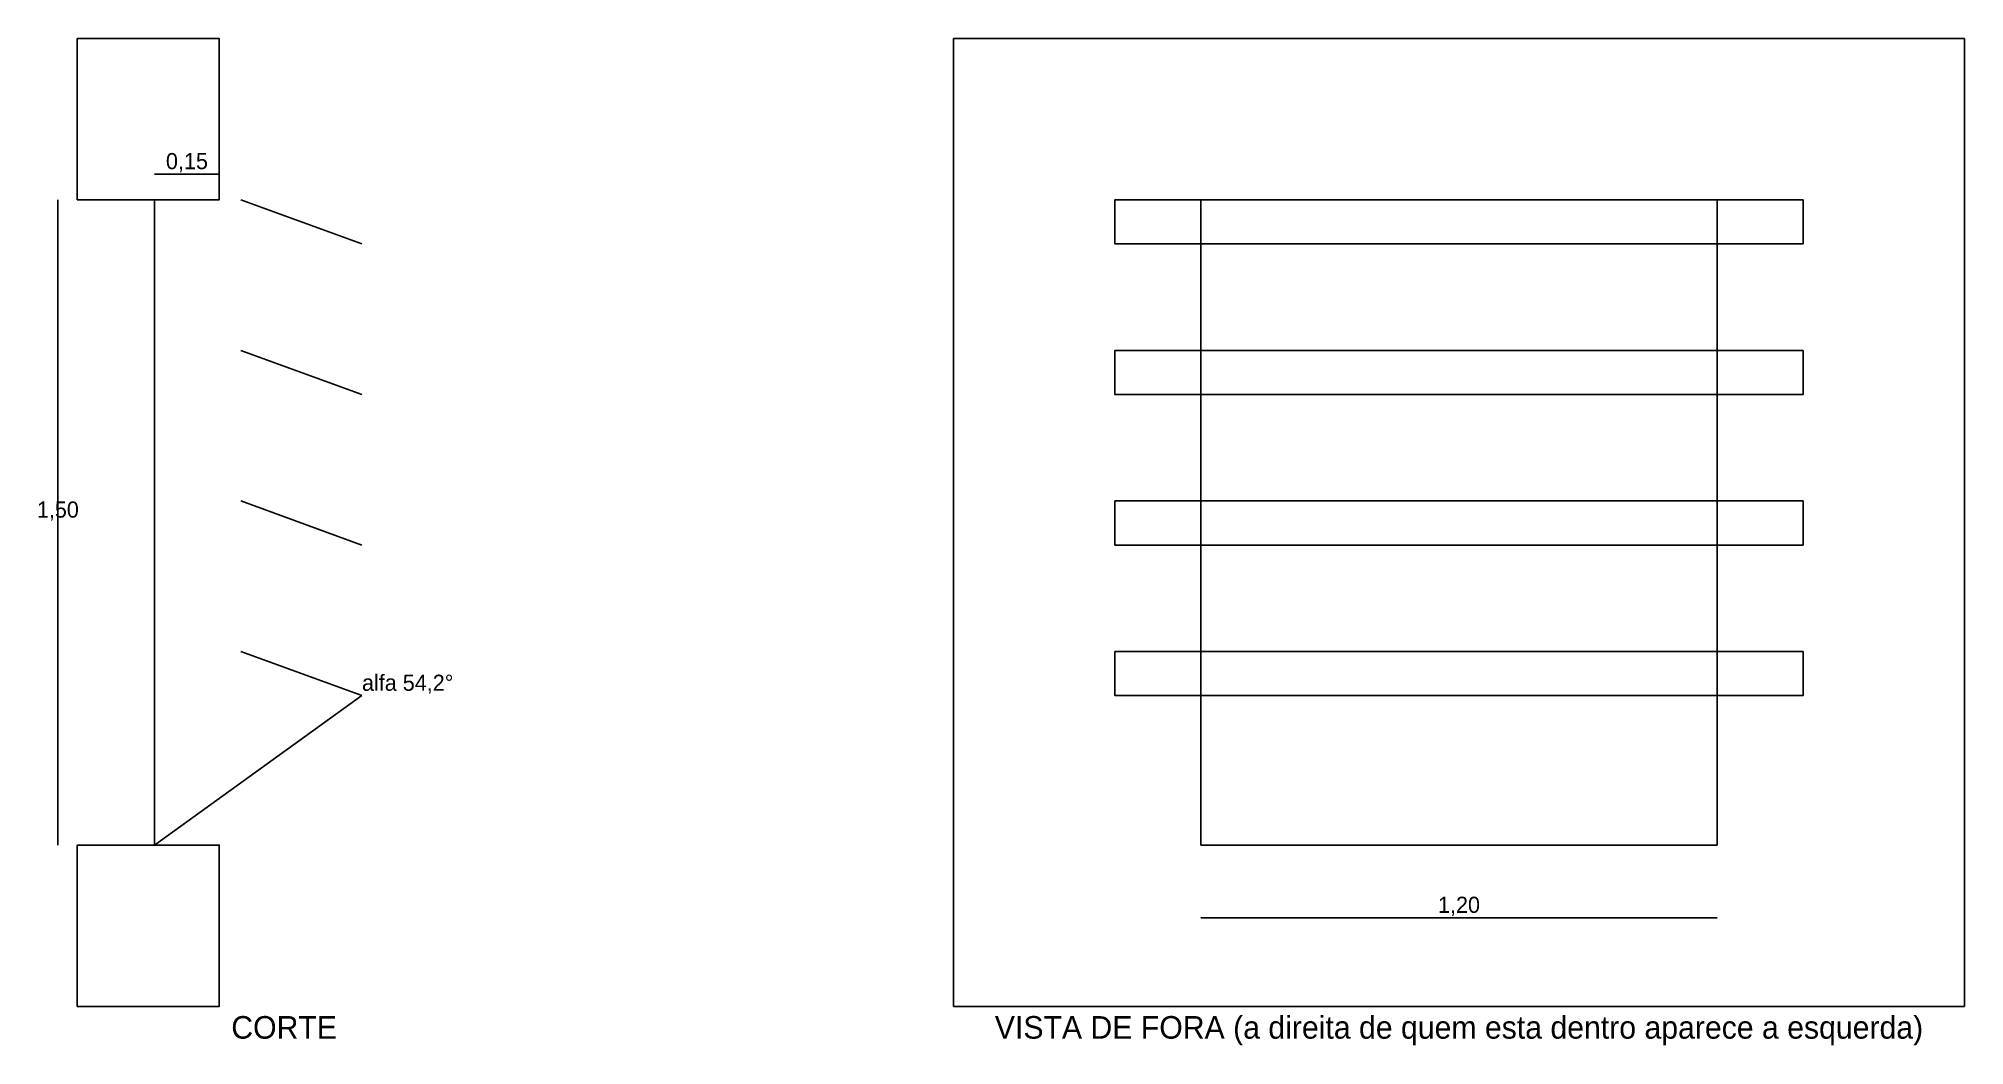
# Model space of a CAD drawing. Header units: metres. Extents: x -0.27 to 4.21, y -0.47 to 1.88.
import ezdxf
from ezdxf.enums import TextEntityAlignment as Align

# ---------------------------------------------------------------- set-up
doc = ezdxf.new("R2010")
doc.units = ezdxf.units.M
for name, color, linetype in [('CORTE-PAREDE', 9, 'CONTINUOUS'), ('CORTE-PECA', 7, 'CONTINUOUS'), ('CORTE-VIDRO', 5, 'CONTINUOUS'), ('COTAS', 1, 'CONTINUOUS'), ('TEXTOS', 7, 'CONTINUOUS'), ('VISTA-PAREDE', 9, 'CONTINUOUS'), ('VISTA-PECA', 7, 'CONTINUOUS'), ('VISTA-VIDRO', 5, 'CONTINUOUS')]:
    doc.layers.add(name, color=color, linetype=linetype)

msp = doc.modelspace()

# ---------------------------------------------------------------- linework, layer by layer
at = {"layer": 'CORTE-PAREDE'}
for points in [[(-0.18, 1.5), (0.15, 1.5), (0.15, 1.875), (-0.18, 1.875)], [(-0.18, -0.375), (0.15, -0.375), (0.15, 0), (-0.18, 0)]]:
    msp.add_lwpolyline(points, close=True, dxfattribs=at)
at = {"layer": 'CORTE-PECA'}
for p, q in [((0.2, 1.5), (0.481908, 1.397394)), ((0.2, 1.15), (0.481908, 1.047394)), ((0.2, 0.8), (0.481908, 0.697394)), ((0.2, 0.45), (0.481908, 0.347394))]:
    msp.add_line(p, q, dxfattribs=at)
at = {"layer": 'CORTE-VIDRO'}
msp.add_line((0, 0), (0, 1.5), dxfattribs=at)
at = {"layer": 'COTAS'}
for p, q in [((0, 1.56), (0.15, 1.56)), ((-0.225, 0), (-0.225, 1.5)), ((0, 0), (0.481908, 0.347394)), ((2.431908, -0.16875), (3.631908, -0.16875))]:
    msp.add_line(p, q, dxfattribs=at)
at = {"layer": 'VISTA-PAREDE'}
msp.add_lwpolyline([(1.856908, -0.375), (4.206908, -0.375), (4.206908, 1.875), (1.856908, 1.875)], close=True, dxfattribs=at)
at = {"layer": 'VISTA-PECA'}
for points in [[(3.831908, 1.5), (2.231908, 1.5), (2.231908, 1.397394), (3.831908, 1.397394)], [(3.831908, 1.15), (2.231908, 1.15), (2.231908, 1.047394), (3.831908, 1.047394)], [(3.831908, 0.8), (2.231908, 0.8), (2.231908, 0.697394), (3.831908, 0.697394)], [(3.831908, 0.45), (2.231908, 0.45), (2.231908, 0.347394), (3.831908, 0.347394)]]:
    msp.add_lwpolyline(points, close=True, dxfattribs=at)
at = {"layer": 'VISTA-VIDRO'}
msp.add_lwpolyline([(2.431908, 0), (3.631908, 0), (3.631908, 1.5), (2.431908, 1.5)], close=True, dxfattribs=at)

# ---------------------------------------------------------------- texts
at = {"layer": 'TEXTOS'}
for s, height, p in [('0,15', 0.0375, (0.075, 1.57125)), ('1,50', 0.0375, (-0.225, 0.76125)), ('1,20', 0.0375, (3.031908, -0.1575)), ('CORTE', 0.0525, (0.300954, -0.45)), ('VISTA DE FORA (a direita de quem esta dentro aparece a esquerda)', 0.0525, (3.031908, -0.45))]:
    msp.add_text(s, height=height, dxfattribs=at).set_placement(p, align=Align.CENTER)
msp.add_text('alfa 54,2%%d', height=0.0375, dxfattribs=at).set_placement((0.481908, 0.358644))

doc.saveas('drawing.dxf')
